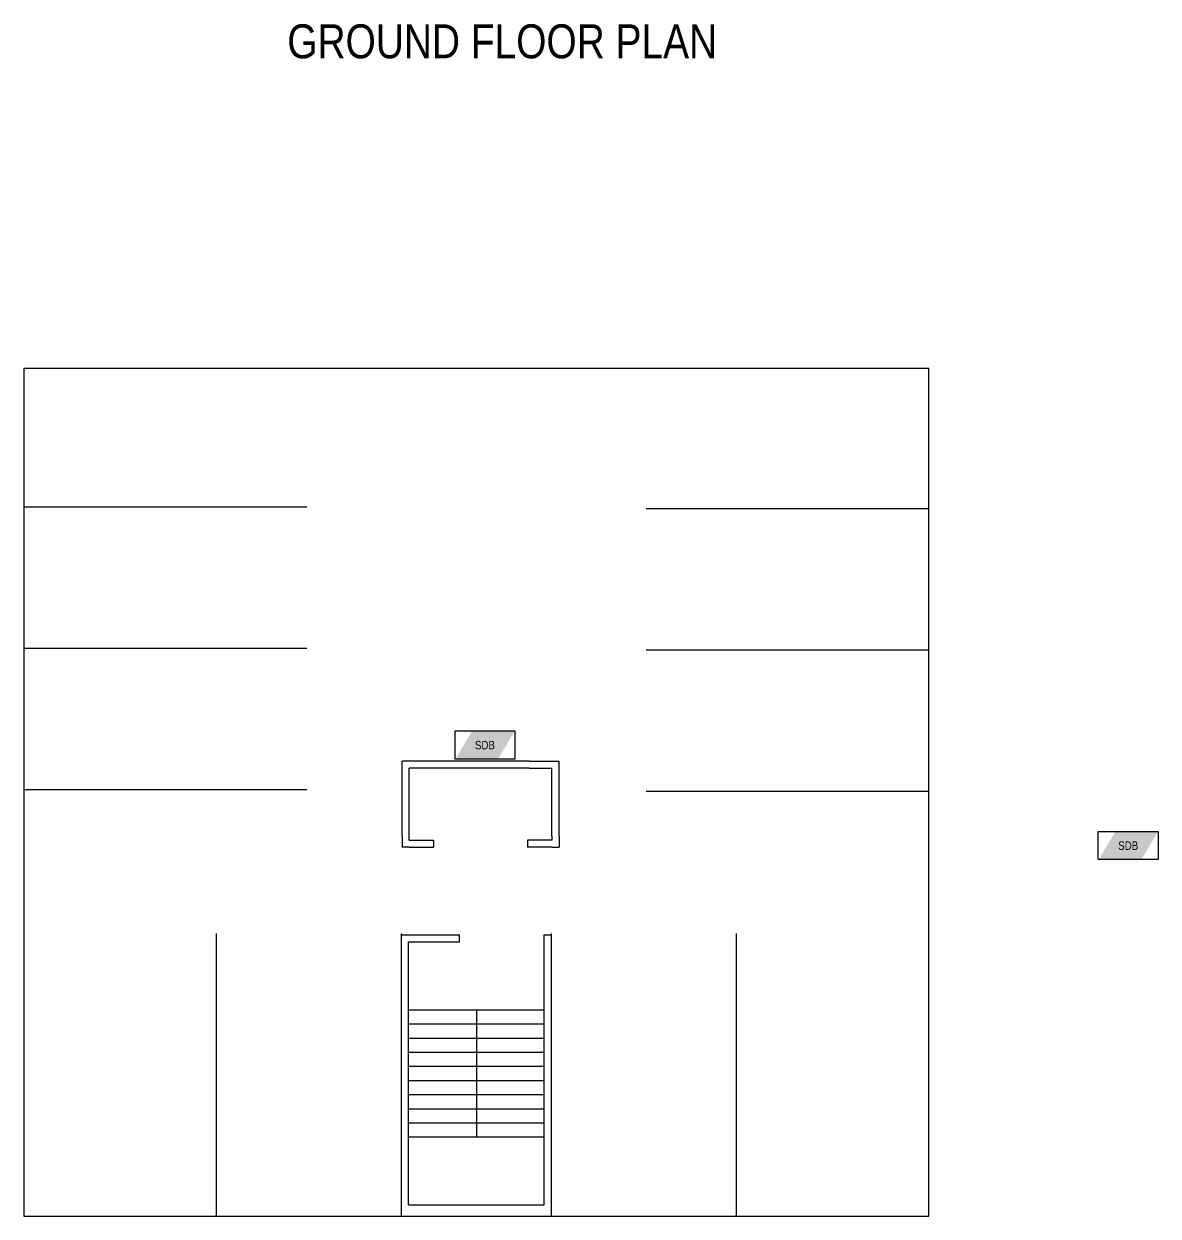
# Model space of a CAD drawing. Header units: inches. Extents: x 633521 to 2450508, y -834496 to 165976.
# Drawn here: x 2430457 to 2450508, y 101783 to 122869 of the extents above; entities that cross this region are included whole.
import ezdxf

# ---------------------------------------------------------------- set-up
doc = ezdxf.new("R2010")
doc.units = ezdxf.units.IN
doc.header["$MEASUREMENT"] = 0
doc.layers.add('ELE', color=1, linetype='Continuous')
doc.styles.get("Standard").update_dxf_attribs({"font": 'technic_.ttf'})

msp = doc.modelspace()

# ---------------------------------------------------------------- hatches: boundary and pattern name
at = {"true_color": 0x000000}
h = msp.add_hatch(color=18, dxfattribs=at)
h.dxf.hatch_style = 1
h.paths.add_polyline_path([(2438381.7, 110365.2), (2438087.2, 109867), (2438841.5, 109867), (2439136, 110365.2)])
h = msp.add_hatch(color=18, dxfattribs=at)
h.dxf.hatch_style = 1
h.paths.add_polyline_path([(2449753.8, 108587.9), (2449459.3, 108089.7), (2450213.5, 108089.7), (2450508, 108587.9)])

# ---------------------------------------------------------------- linework, layer by layer
at = {"color": 18, "lineweight": 30, "true_color": 0x000000}
for p, q in [((2437143.1, 108505.8), (2437143.1, 109829.2)), ((2439393.1, 109829.2), (2437143.1, 109829.2)), ((2437268.1, 108431.7), (2437268.1, 109704.2)), ((2439393.1, 109704.2), (2437268.1, 109704.2)), ((2439393.1, 109829.2), (2439657.5, 109829.2)), ((2439393.1, 109704.2), (2439657.5, 109704.2)), ((2439657.5, 109829.2), (2439918.1, 109829.2)), ((2439657.5, 109704.2), (2439793.1, 109704.2)), ((2439793.1, 108505.8), (2439793.1, 109704.2)), ((2439918.1, 108505.8), (2439918.1, 109829.2)), ((2437143.1, 108505.8), (2437143.1, 108307.3)), ((2437268.1, 108431.7), (2437700.2, 108431.7)), ((2437700.2, 108431.7), (2437700.2, 108306.7)), ((2439793.1, 108431.7), (2439361, 108431.7)), ((2439361, 108431.7), (2439361, 108306.7)), ((2439793.1, 108505.8), (2439793.1, 108431.7)), ((2439918.1, 108505.8), (2439918.1, 108306.7)), ((2437268.1, 108307.3), (2437143.1, 108307.3)), ((2437268.1, 108306.7), (2437700.2, 108306.7)), ((2439793.1, 108306.7), (2439361, 108306.7)), ((2439793.9, 108306.7), (2439918.9, 108306.7))]:
    msp.add_line(p, q, dxfattribs=at)
at = {"color": 18, "true_color": 0x000000}
for points in [[(2439136, 110365.2), (2439136, 109867), (2438078.5, 109867), (2438078.5, 110365.2)], [(2450508, 108587.9), (2450508, 108089.7), (2449450.5, 108089.7), (2449450.5, 108587.9)]]:
    msp.add_lwpolyline(points, close=True, dxfattribs=at)
at = {"layer": 'ELE', "color": 18, "true_color": 0x000000}
for p, q in [((2430457, 116782.7), (2430457, 101782.7)), ((2430457, 116782.7), (2446457, 116782.7)), ((2446457, 101782.7), (2446457, 116782.7)), ((2430457, 114325), (2435457, 114325)), ((2441457, 114299), (2446457, 114299)), ((2430457, 111825), (2435457, 111825)), ((2441457, 111799), (2446457, 111799)), ((2435457, 109325), (2430457, 109325)), ((2441457, 109299), (2446457, 109299)), ((2433857, 106782.7), (2433857, 101782.7)), ((2437132, 101782.7), (2437132, 106782.7)), ((2437132, 106757.7), (2438032, 106757.7)), ((2437132, 106632.7), (2437132, 106757.7)), ((2438032, 106757.7), (2438157, 106757.7)), ((2438157, 106632.7), (2438157, 106757.7)), ((2439657, 106757.7), (2439782, 106757.7)), ((2439657, 101982.7), (2439657, 106757.7)), ((2439782, 101782.7), (2439782, 106782.7)), ((2439782, 106632.7), (2439782, 106757.7)), ((2443057, 101782.7), (2443057, 106782.7)), ((2437257, 106632.7), (2438157, 106632.7)), ((2437257, 101982.7), (2437257, 106632.7)), ((2437257, 105432.7), (2439657, 105432.7)), ((2438457, 105432.7), (2438457, 103182.7)), ((2437257, 105182.7), (2439657, 105182.7)), ((2437257, 104932.7), (2439657, 104932.7)), ((2437257, 104682.7), (2439657, 104682.7)), ((2437257, 104432.7), (2439657, 104432.7)), ((2437257, 104182.7), (2439657, 104182.7)), ((2437257, 103932.7), (2439657, 103932.7)), ((2437257, 103682.7), (2439657, 103682.7)), ((2437257, 103432.7), (2439657, 103432.7)), ((2437257, 103182.7), (2439657, 103182.7)), ((2437257, 101982.7), (2439657, 101982.7)), ((2430457, 101782.7), (2446457, 101782.7))]:
    msp.add_line(p, q, dxfattribs=at)

# ---------------------------------------------------------------- texts
at = {"color": 18, "lineweight": 30, "true_color": 0x000000, "char_height": 150, "attachment_point": 1}
for insert in [(2438358, 110187.8), (2449730.1, 108410.5)]:
    msp.add_mtext_dynamic_manual_height_columns('\\pxqc;{\\C255;\\c16777215;SDB}', width=498.198, gutter_width=1250, heights=[0], dxfattribs=dict(at, insert=insert))
at = {"layer": 'ELE', "color": 4, "insert": (2430910.4, 122860.3), "char_height": 600, "attachment_point": 1}
msp.add_mtext_dynamic_manual_height_columns('\\pxqc,tc24;{\\C7;GROUND FLOOR PLAN}', width=16004, gutter_width=1250, heights=[0], dxfattribs=at)

doc.saveas('drawing.dxf')
